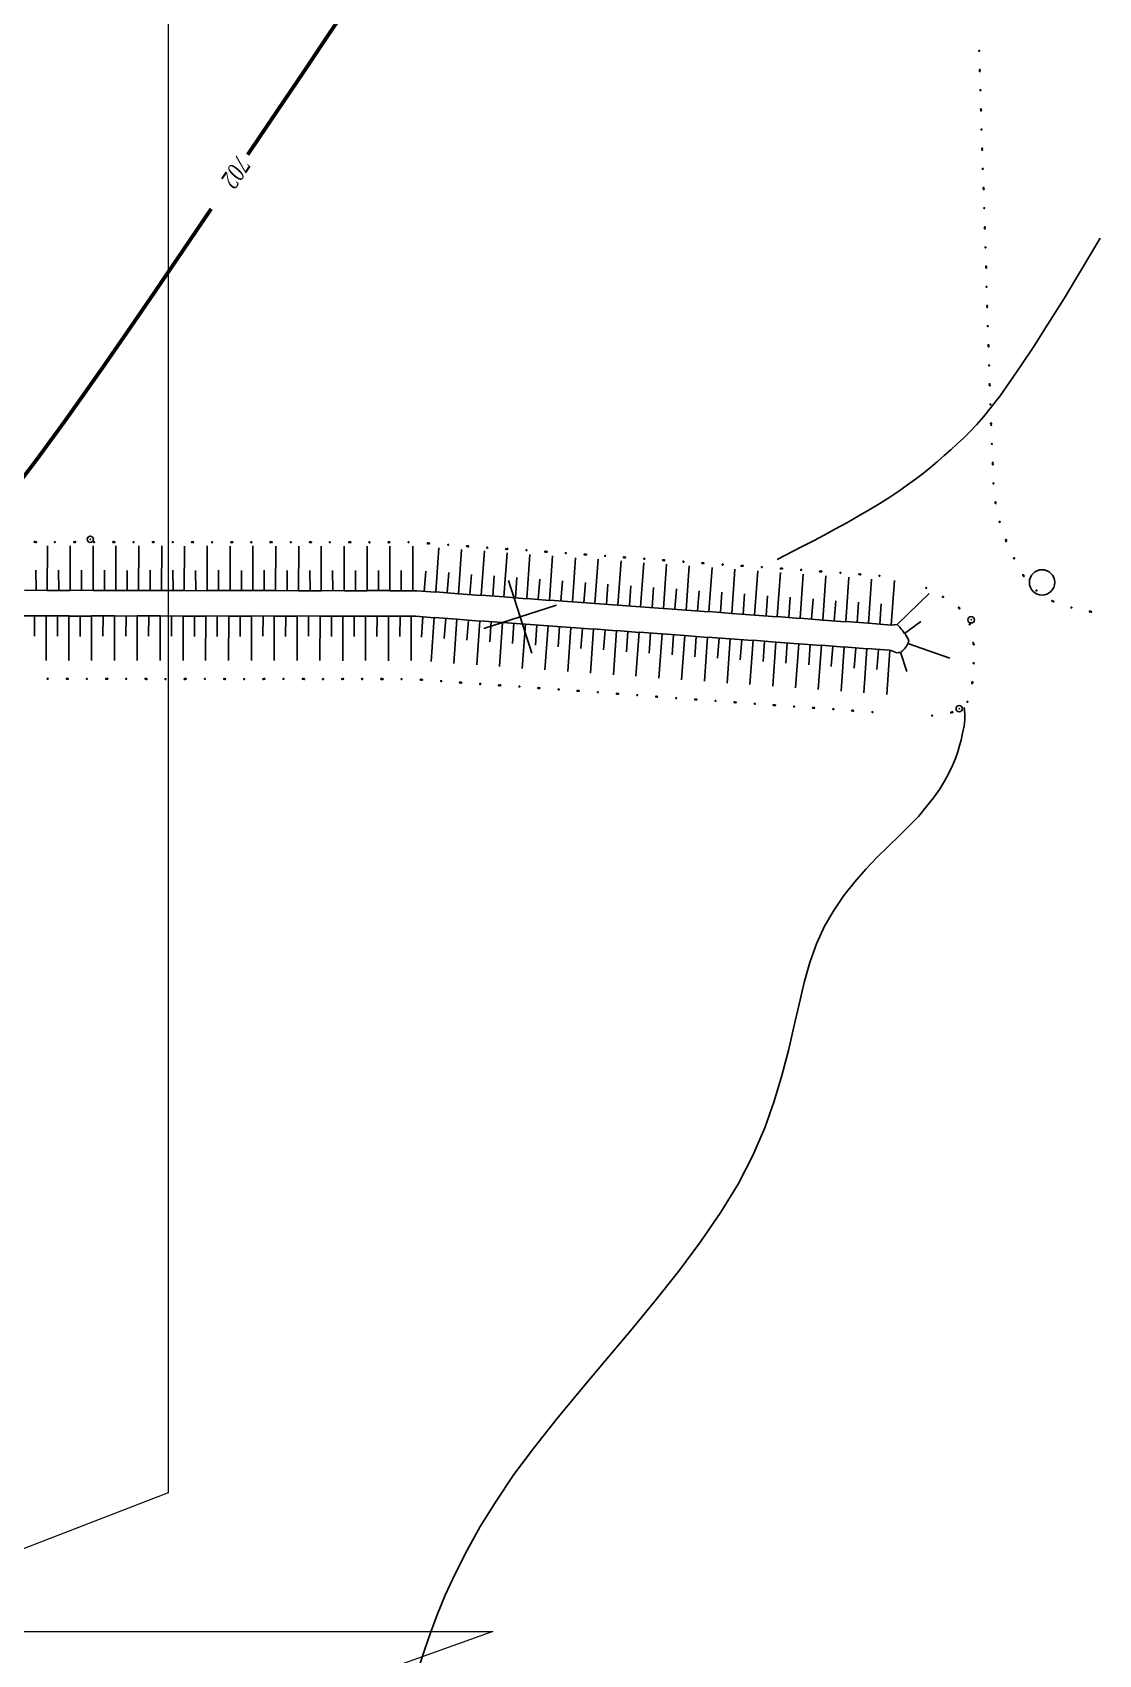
# Model space of a CAD drawing. Header units: millimetres. Extents: x 1353783 to 6492029790, y -7276956 to -512500.
# Drawn here: x 10011559 to 10019964, y -2824991 to -2812207 of the extents above; entities that cross this region are included whole.
import ezdxf

# ---------------------------------------------------------------- set-up
doc = ezdxf.new("R2010")
doc.units = ezdxf.units.MM
doc.linetypes.add('CONTI', pattern=[0])
doc.layers.get('0').update_dxf_attribs({"lineweight": 5})
for name, color, linetype in [('GOR_BUNKNOWN', 212, 'CONTI'), ('GORIZUNKNOWN', 32, 'CONTI'), ('PI_DTUNKNOWN', 250, 'CONTI'), ('SETKR', 7, 'CONTI'), ('SIT_LРЕЛЬЕФ', 7, 'CONTI'), ('ZAPSKРАСТЕНИ', 94, 'CONTI'), ('Заливка', 7, 'Continuous'), ('РЕЛЬЕФ', 7, 'CONTI')]:
    doc.layers.add(name, color=color, linetype=linetype)
doc.styles.add('SHRFT', font='', dxfattribs={"width": 0.75})
doc.styles.get('SHRFT').set_extended_font_data('Times New Roman Cyr', italic=True)

# ---------------------------------------------------------------- blocks, each defined once
blk = doc.blocks.new('BL_333')
at = {"color": 0}
for p, q in [((0, -3), (0, 3)), ((-3, 0), (3, 0))]:
    blk.add_line(p, q, dxfattribs=at)
blk = doc.blocks.new('BL_2004')
at = {"color": 0}
blk.add_circle((0, 0), 1, dxfattribs=at)
blk = doc.blocks.new('оо')
at = {"layer": 'GOR_BUNKNOWN', "color": 9, "true_color": 0xc7c8ca, "const_width": 0.15}
for points in [[(223013.733, -3431688.112), (223015.323, -3431686.862), (223016.843, -3431685.672), (223018.253, -3431684.552), (223019.523, -3431683.562)], [(223005.763, -3431694.322), (223007.093, -3431693.302), (223008.553, -3431692.172), (223010.103, -3431690.962), (223011.713, -3431689.702)], [(222999.563, -3431698.742), (222999.823, -3431698.582), (223000.133, -3431698.382), (223000.513, -3431698.132), (223000.963, -3431697.832), (223001.493, -3431697.462), (223002.123, -3431697.022), (223002.853, -3431696.492), (223003.703, -3431695.872), (223004.663, -3431695.152), (223005.763, -3431694.322)]]:
    blk.add_lwpolyline(points, dxfattribs=at)
at = {"layer": 'GORIZUNKNOWN', "color": 9, "true_color": 0xc7c8ca}
for points in [[(223044.723, -3431701.522), (223043.643, -3431702.462), (223042.643, -3431703.342), (223041.723, -3431704.112), (223040.923, -3431704.782), (223040.213, -3431705.352), (223039.603, -3431705.822), (223039.073, -3431706.222), (223038.603, -3431706.542), (223038.193, -3431706.812), (223037.833, -3431707.032), (223037.493, -3431707.212), (223037.183, -3431707.372), (223036.873, -3431707.512), (223036.573, -3431707.662), (223036.253, -3431707.792), (223035.933, -3431707.932), (223035.603, -3431708.072), (223035.263, -3431708.202), (223034.893, -3431708.332), (223034.523, -3431708.452), (223034.123, -3431708.582), (223033.703, -3431708.702), (223033.253, -3431708.812), (223032.783, -3431708.922), (223032.293, -3431709.032), (223031.783, -3431709.142), (223031.283, -3431709.232), (223030.793, -3431709.332), (223030.313, -3431709.412), (223029.853, -3431709.492), (223029.433, -3431709.562), (223029.063, -3431709.622), (223028.733, -3431709.682)], [(223002.033, -3431746.792), (223002.373, -3431746.312), (223002.783, -3431745.772), (223003.253, -3431745.172), (223003.793, -3431744.532), (223004.423, -3431743.852), (223005.133, -3431743.132), (223005.933, -3431742.382), (223006.833, -3431741.622), (223007.823, -3431740.842), (223008.923, -3431740.062), (223010.103, -3431739.272), (223011.353, -3431738.472), (223012.623, -3431737.672), (223013.923, -3431736.852), (223015.203, -3431736.032), (223016.443, -3431735.202), (223017.633, -3431734.352), (223018.743, -3431733.492), (223019.753, -3431732.622), (223020.633, -3431731.742), (223021.413, -3431730.852), (223022.093, -3431729.962), (223022.693, -3431729.092), (223023.233, -3431728.232), (223023.723, -3431727.412), (223024.193, -3431726.622), (223024.643, -3431725.882), (223025.103, -3431725.192), (223025.573, -3431724.572), (223026.083, -3431724.012), (223026.623, -3431723.532), (223027.183, -3431723.092), (223027.753, -3431722.712), (223028.323, -3431722.372), (223028.883, -3431722.062), (223029.443, -3431721.782), (223029.973, -3431721.522), (223030.473, -3431721.262), (223030.933, -3431721.022), (223031.343, -3431720.762), (223031.723, -3431720.512), (223032.053, -3431720.262), (223032.343, -3431720.012), (223032.603, -3431719.762), (223032.823, -3431719.522), (223033.023, -3431719.292), (223033.193, -3431719.072), (223033.333, -3431718.862), (223033.463, -3431718.672), (223033.563, -3431718.492), (223033.653, -3431718.332), (223033.733, -3431718.192), (223033.793, -3431718.062), (223033.843, -3431717.942), (223033.883, -3431717.832), (223033.913, -3431717.732), (223033.933, -3431717.642), (223033.953, -3431717.562), (223033.963, -3431717.492), (223033.963, -3431717.492)]]:
    blk.add_lwpolyline(points, dxfattribs=at)
at = {"layer": 'PI_DTUNKNOWN', "color": 9, "true_color": 0xc7c8ca}
for centre in [(223003.193, -3431700.642), (223035.283, -3431714.282), (223033.763, -3431717.472)]:
    blk.add_circle(centre, 0.125, dxfattribs=at)
for p in [(223003.193, -3431700.642), (223035.283, -3431714.282), (223033.763, -3431717.472)]:
    blk.add_point(p, dxfattribs=at)
at = {"layer": 'SIT_LРЕЛЬЕФ', "color": 9, "true_color": 0xc7c8ca}
for p, q in [((223001.503, -3431700.372), (223000.963, -3431702.042)), ((223002.363, -3431700.642), (223001.823, -3431702.312)), ((223003.223, -3431700.922), (223002.683, -3431702.592)), ((223000.783, -3431701.142), (223000.543, -3431701.902)), ((223001.633, -3431701.422), (223001.393, -3431702.182)), ((223004.073, -3431701.202), (223003.533, -3431702.872)), ((223004.933, -3431701.472), (223004.393, -3431703.142)), ((223000.113, -3431701.762), (223000.973, -3431702.042)), ((223000.963, -3431702.042), (223001.823, -3431702.322)), ((223002.493, -3431701.692), (223002.253, -3431702.452)), ((223003.353, -3431701.972), (223003.113, -3431702.732)), ((223004.203, -3431702.252), (223003.963, -3431703.012)), ((223005.793, -3431701.752), (223005.253, -3431703.422)), ((223006.643, -3431702.032), (223006.103, -3431703.702)), ((222999.753, -3431702.702), (223000.613, -3431702.982)), ((222999.933, -3431703.602), (223000.183, -3431702.842)), ((223001.823, -3431702.312), (223002.683, -3431702.592)), ((223002.683, -3431702.592), (223003.543, -3431702.872)), ((223003.533, -3431702.872), (223004.393, -3431703.152)), ((223005.063, -3431702.522), (223004.823, -3431703.282)), ((223005.923, -3431702.802), (223005.683, -3431703.562)), ((223007.503, -3431702.302), (223006.963, -3431703.972)), ((223008.363, -3431702.582), (223007.823, -3431704.252)), ((223009.213, -3431702.852), (223008.673, -3431704.522)), ((223000.073, -3431704.652), (223000.613, -3431702.982)), ((223000.613, -3431702.982), (223001.473, -3431703.262)), ((223000.793, -3431703.882), (223001.043, -3431703.122)), ((223000.923, -3431704.932), (223001.463, -3431703.262)), ((223001.463, -3431703.262), (223002.323, -3431703.542)), ((223001.643, -3431704.162), (223001.893, -3431703.402)), ((223001.783, -3431705.202), (223002.323, -3431703.532)), ((223002.323, -3431703.532), (223003.183, -3431703.812)), ((223004.393, -3431703.142), (223005.253, -3431703.422)), ((223005.253, -3431703.422), (223006.113, -3431703.702)), ((223006.773, -3431703.082), (223006.533, -3431703.842)), ((223007.633, -3431703.352), (223007.393, -3431704.112)), ((223010.073, -3431703.132), (223009.533, -3431704.802)), ((223010.933, -3431703.412), (223010.393, -3431705.082)), ((223002.503, -3431704.432), (223002.753, -3431703.672)), ((223002.643, -3431705.482), (223003.183, -3431703.812)), ((223003.183, -3431703.812), (223004.043, -3431704.092)), ((223003.363, -3431704.712), (223003.613, -3431703.952)), ((223003.493, -3431705.752), (223004.033, -3431704.082)), ((223004.033, -3431704.082), (223004.893, -3431704.362)), ((223006.103, -3431703.702), (223006.963, -3431703.982)), ((223006.963, -3431703.972), (223007.823, -3431704.252)), ((223008.493, -3431703.632), (223008.253, -3431704.392)), ((223009.343, -3431703.902), (223009.103, -3431704.662)), ((223010.203, -3431704.182), (223009.963, -3431704.942)), ((223011.783, -3431703.682), (223011.243, -3431705.352)), ((223012.643, -3431703.962), (223012.103, -3431705.632)), ((223004.213, -3431704.982), (223004.463, -3431704.222)), ((223004.353, -3431706.032), (223004.893, -3431704.362)), ((223004.893, -3431704.362), (223005.753, -3431704.642)), ((223005.073, -3431705.262), (223005.323, -3431704.502)), ((223005.213, -3431706.312), (223005.753, -3431704.642)), ((223005.753, -3431704.642), (223006.613, -3431704.922)), ((223005.933, -3431705.542), (223006.183, -3431704.782)), ((223007.823, -3431704.252), (223008.683, -3431704.532)), ((223008.673, -3431704.522), (223009.533, -3431704.802)), ((223009.533, -3431704.802), (223010.393, -3431705.082)), ((223011.063, -3431704.462), (223010.823, -3431705.222)), ((223011.913, -3431704.732), (223011.673, -3431705.492)), ((223013.503, -3431704.232), (223012.963, -3431705.902)), ((223014.353, -3431704.512), (223013.813, -3431706.182)), ((223015.213, -3431704.792), (223014.673, -3431706.462)), ((223006.063, -3431706.582), (223006.603, -3431704.912)), ((223006.603, -3431704.912), (223007.463, -3431705.192)), ((223006.783, -3431705.812), (223007.033, -3431705.052)), ((223006.923, -3431706.862), (223007.463, -3431705.192)), ((223007.463, -3431705.192), (223008.323, -3431705.472)), ((223007.643, -3431706.092), (223007.893, -3431705.332)), ((223007.783, -3431707.132), (223008.323, -3431705.462)), ((223008.323, -3431705.462), (223009.183, -3431705.742)), ((223010.393, -3431705.082), (223011.253, -3431705.362)), ((223011.243, -3431705.352), (223012.103, -3431705.632)), ((223012.773, -3431705.012), (223012.533, -3431705.772)), ((223013.633, -3431705.282), (223013.393, -3431706.042)), ((223016.173, -3431705.162), (223015.523, -3431706.782)), ((223008.503, -3431706.362), (223008.753, -3431705.602)), ((223008.633, -3431707.412), (223009.173, -3431705.742)), ((223009.173, -3431705.742), (223010.033, -3431706.022)), ((223009.353, -3431706.642), (223009.603, -3431705.882)), ((223009.493, -3431707.682), (223010.033, -3431706.012)), ((223010.033, -3431706.012), (223010.893, -3431706.292)), ((223012.103, -3431705.632), (223012.963, -3431705.912)), ((223012.963, -3431705.902), (223013.823, -3431706.182)), ((223014.483, -3431705.562), (223014.243, -3431706.322)), ((223015.403, -3431705.882), (223015.103, -3431706.622)), ((223017.003, -3431705.502), (223016.353, -3431707.122)), ((223017.843, -3431705.832), (223017.193, -3431707.452)), ((223010.213, -3431706.912), (223010.463, -3431706.152)), ((223010.353, -3431707.962), (223010.893, -3431706.292)), ((223010.893, -3431706.292), (223011.753, -3431706.572)), ((223011.073, -3431707.192), (223011.323, -3431706.432)), ((223011.203, -3431708.242), (223011.743, -3431706.572)), ((223011.743, -3431706.572), (223012.603, -3431706.852)), ((223011.923, -3431707.472), (223012.173, -3431706.712)), ((223013.813, -3431706.182), (223014.673, -3431706.462)), ((223014.673, -3431706.462), (223014.823, -3431706.512)), ((223014.823, -3431706.512), (223015.513, -3431706.792)), ((223016.243, -3431706.212), (223015.943, -3431706.952)), ((223017.073, -3431706.552), (223016.773, -3431707.292)), ((223018.673, -3431706.172), (223018.023, -3431707.792)), ((223019.513, -3431706.512), (223018.863, -3431708.132)), ((223012.063, -3431708.512), (223012.603, -3431706.842)), ((223012.603, -3431706.842), (223013.463, -3431707.122)), ((223012.783, -3431707.742), (223013.033, -3431706.982)), ((223012.923, -3431708.792), (223013.463, -3431707.122)), ((223013.463, -3431707.122), (223014.323, -3431707.402)), ((223013.643, -3431708.022), (223013.893, -3431707.262)), ((223015.523, -3431706.782), (223016.353, -3431707.122)), ((223016.353, -3431707.122), (223017.183, -3431707.462)), ((223017.913, -3431706.882), (223017.613, -3431707.622)), ((223018.743, -3431707.222), (223018.443, -3431707.962)), ((223020.343, -3431706.842), (223019.693, -3431708.462)), ((223021.183, -3431707.182), (223020.533, -3431708.802)), ((223013.773, -3431709.062), (223014.313, -3431707.392)), ((223014.313, -3431707.392), (223014.483, -3431707.452)), ((223014.443, -3431708.302), (223014.743, -3431707.562)), ((223014.483, -3431707.452), (223015.153, -3431707.732)), ((223014.513, -3431709.342), (223015.163, -3431707.722)), ((223015.163, -3431707.722), (223015.993, -3431708.062)), ((223015.283, -3431708.632), (223015.583, -3431707.892)), ((223017.193, -3431707.452), (223018.023, -3431707.792)), ((223018.023, -3431707.792), (223018.853, -3431708.132)), ((223019.583, -3431707.562), (223019.283, -3431708.302)), ((223020.413, -3431707.892), (223020.113, -3431708.632)), ((223022.013, -3431707.512), (223021.363, -3431709.132)), ((223022.853, -3431707.852), (223022.203, -3431709.472)), ((223015.343, -3431709.682), (223015.993, -3431708.062)), ((223015.993, -3431708.062), (223016.823, -3431708.402)), ((223016.113, -3431708.972), (223016.413, -3431708.232)), ((223016.183, -3431710.012), (223016.833, -3431708.392)), ((223016.833, -3431708.392), (223017.663, -3431708.732)), ((223016.953, -3431709.302), (223017.253, -3431708.562)), ((223018.863, -3431708.132), (223019.693, -3431708.472)), ((223019.693, -3431708.462), (223020.523, -3431708.802)), ((223021.253, -3431708.232), (223020.953, -3431708.972)), ((223022.083, -3431708.562), (223021.783, -3431709.302)), ((223023.683, -3431708.192), (223023.033, -3431709.812)), ((223024.523, -3431708.522), (223023.873, -3431710.142)), ((223017.013, -3431710.352), (223017.663, -3431708.732)), ((223017.663, -3431708.732), (223018.493, -3431709.072)), ((223017.783, -3431709.642), (223018.083, -3431708.902)), ((223017.853, -3431710.692), (223018.503, -3431709.072)), ((223018.503, -3431709.072), (223019.333, -3431709.412)), ((223018.623, -3431709.982), (223018.923, -3431709.242)), ((223020.533, -3431708.802), (223021.363, -3431709.142)), ((223021.363, -3431709.132), (223022.193, -3431709.472)), ((223022.923, -3431708.902), (223022.623, -3431709.642)), ((223023.753, -3431709.242), (223023.453, -3431709.982)), ((223025.353, -3431708.862), (223024.703, -3431710.482)), ((223026.193, -3431709.192), (223025.543, -3431710.812)), ((223018.683, -3431711.022), (223019.333, -3431709.402)), ((223019.333, -3431709.402), (223020.163, -3431709.742)), ((223019.453, -3431710.312), (223019.753, -3431709.572)), ((223019.523, -3431711.362), (223020.173, -3431709.742)), ((223020.173, -3431709.742), (223021.003, -3431710.082)), ((223020.293, -3431710.652), (223020.593, -3431709.912)), ((223022.203, -3431709.472), (223023.033, -3431709.812)), ((223023.033, -3431709.812), (223023.863, -3431710.152)), ((223024.593, -3431709.572), (223024.293, -3431710.312)), ((223025.423, -3431709.912), (223025.123, -3431710.652)), ((223027.023, -3431709.532), (223026.373, -3431711.152)), ((223027.863, -3431709.872), (223027.213, -3431711.492)), ((223020.353, -3431711.692), (223021.003, -3431710.072)), ((223021.003, -3431710.072), (223021.833, -3431710.412)), ((223021.123, -3431710.982), (223021.423, -3431710.242)), ((223021.193, -3431712.032), (223021.843, -3431710.412)), ((223021.843, -3431710.412), (223022.673, -3431710.752)), ((223021.963, -3431711.322), (223022.263, -3431710.582)), ((223023.873, -3431710.142), (223024.703, -3431710.482)), ((223024.703, -3431710.482), (223025.533, -3431710.822)), ((223026.263, -3431710.242), (223025.963, -3431710.982)), ((223027.093, -3431710.582), (223026.793, -3431711.322)), ((223028.693, -3431710.202), (223028.043, -3431711.822)), ((223029.533, -3431710.542), (223028.883, -3431712.162)), ((223022.023, -3431712.362), (223022.673, -3431710.742)), ((223022.673, -3431710.742), (223023.503, -3431711.082)), ((223022.793, -3431711.652), (223023.093, -3431710.912)), ((223022.863, -3431712.702), (223023.513, -3431711.082)), ((223023.513, -3431711.082), (223024.343, -3431711.422)), ((223025.543, -3431710.812), (223026.373, -3431711.152)), ((223026.373, -3431711.152), (223027.203, -3431711.492)), ((223027.933, -3431710.922), (223027.633, -3431711.662)), ((223030.363, -3431710.882), (223029.713, -3431712.502)), ((223031.203, -3431711.212), (223030.553, -3431712.832)), ((223023.633, -3431711.992), (223023.933, -3431711.252)), ((223023.693, -3431713.042), (223024.343, -3431711.422)), ((223024.343, -3431711.422), (223025.173, -3431711.762)), ((223024.463, -3431712.332), (223024.763, -3431711.592)), ((223024.533, -3431713.372), (223025.183, -3431711.752)), ((223025.183, -3431711.752), (223026.013, -3431712.092)), ((223027.213, -3431711.492), (223028.043, -3431711.832)), ((223028.043, -3431711.822), (223028.873, -3431712.162)), ((223028.763, -3431711.252), (223028.463, -3431711.992)), ((223029.603, -3431711.592), (223029.303, -3431712.332)), ((223032.033, -3431711.552), (223031.383, -3431713.172)), ((223025.303, -3431712.662), (223025.603, -3431711.922)), ((223025.363, -3431713.712), (223026.013, -3431712.092)), ((223026.013, -3431712.092), (223026.843, -3431712.432)), ((223026.133, -3431713.002), (223026.433, -3431712.262)), ((223026.203, -3431714.042), (223026.853, -3431712.422)), ((223026.853, -3431712.422), (223027.683, -3431712.762)), ((223028.883, -3431712.162), (223029.713, -3431712.502)), ((223030.433, -3431711.932), (223030.133, -3431712.672)), ((223031.273, -3431712.262), (223030.973, -3431713.002)), ((223032.873, -3431711.882), (223032.219, -3431713.514)), ((223026.973, -3431713.332), (223027.273, -3431712.592)), ((223027.033, -3431714.382), (223027.683, -3431712.762)), ((223027.683, -3431712.762), (223028.513, -3431713.102)), ((223027.803, -3431713.672), (223028.103, -3431712.932)), ((223027.873, -3431714.722), (223028.523, -3431713.102)), ((223028.523, -3431713.102), (223029.353, -3431713.442)), ((223029.713, -3431712.502), (223030.543, -3431712.842)), ((223030.553, -3431712.832), (223031.383, -3431713.172)), ((223032.103, -3431712.602), (223031.803, -3431713.342)), ((223034.023, -3431712.792), (223032.453, -3431713.572)), ((223028.643, -3431714.012), (223028.943, -3431713.272)), ((223028.703, -3431715.052), (223029.353, -3431713.432)), ((223029.353, -3431713.432), (223030.183, -3431713.772)), ((223029.473, -3431714.342), (223029.773, -3431713.602)), ((223029.543, -3431715.392), (223030.193, -3431713.772)), ((223030.193, -3431713.772), (223031.023, -3431714.112)), ((223031.383, -3431713.172), (223032.213, -3431713.512)), ((223032.219, -3431713.514), (223032.453, -3431713.572)), ((223032.453, -3431713.572), (223032.463, -3431713.592)), ((223032.463, -3431713.592), (223032.483, -3431713.632)), ((223032.483, -3431713.632), (223032.513, -3431713.702)), ((223032.513, -3431713.702), (223032.543, -3431713.782)), ((223033.373, -3431713.732), (223032.613, -3431713.992)), ((223030.313, -3431714.682), (223030.613, -3431713.942)), ((223030.373, -3431715.722), (223031.023, -3431714.102)), ((223031.023, -3431714.102), (223031.853, -3431714.442)), ((223031.143, -3431715.012), (223031.443, -3431714.272)), ((223032.543, -3431713.782), (223032.583, -3431713.872)), ((223032.623, -3431714.412), (223032.573, -3431714.452)), ((223032.583, -3431713.872), (223032.613, -3431713.972)), ((223032.613, -3431713.972), (223032.643, -3431714.062)), ((223032.653, -3431714.372), (223032.623, -3431714.412)), ((223034.023, -3431715.462), (223032.623, -3431714.412)), ((223032.643, -3431714.062), (223032.663, -3431714.152)), ((223032.683, -3431714.322), (223032.663, -3431714.372)), ((223032.673, -3431714.152), (223032.683, -3431714.222)), ((223032.693, -3431714.282), (223032.673, -3431714.322)), ((223032.683, -3431714.222), (223032.693, -3431714.282)), ((223031.213, -3431716.062), (223031.863, -3431714.442)), ((223032.093, -3431714.622), (223031.873, -3431714.447)), ((223032.153, -3431714.632), (223032.093, -3431714.622)), ((223032.203, -3431714.642), (223032.153, -3431714.632)), ((223032.253, -3431714.642), (223032.203, -3431714.642)), ((223032.243, -3431715.442), (223032.243, -3431714.642)), ((223032.293, -3431714.632), (223032.253, -3431714.642)), ((223032.333, -3431714.612), (223032.293, -3431714.632)), ((223032.383, -3431714.592), (223032.333, -3431714.612)), ((223032.433, -3431714.562), (223032.383, -3431714.592)), ((223032.483, -3431714.532), (223032.433, -3431714.562)), ((223032.533, -3431714.492), (223032.483, -3431714.532)), ((223032.573, -3431714.452), (223032.533, -3431714.492))]:
    blk.add_line(p, q, dxfattribs=at)
for centre in [(223042.443, -3431693.032), (223042.223, -3431693.802), (223042.233, -3431693.752), (223042.013, -3431694.522), (223041.803, -3431695.242), (223041.793, -3431695.292), (223041.583, -3431696.012), (223041.363, -3431696.782), (223041.373, -3431696.732), (223041.153, -3431697.502), (223040.943, -3431698.272), (223040.953, -3431698.222), (223040.733, -3431698.992), (223040.533, -3431699.712), (223001.073, -3431700.072), (223001.123, -3431700.092), (223001.833, -3431700.322), (223040.513, -3431699.762), (223002.553, -3431700.552), (223002.593, -3431700.562), (223003.303, -3431700.792), (223040.303, -3431700.482), (223004.023, -3431701.022), (223004.073, -3431701.042), (223004.783, -3431701.272), (223005.503, -3431701.502), (223005.543, -3431701.512), (223040.093, -3431701.252), (223040.103, -3431701.202), (223006.253, -3431701.742), (223006.973, -3431701.972), (223007.023, -3431701.992), (223007.733, -3431702.222), (223039.873, -3431701.972), (223008.453, -3431702.452), (223008.493, -3431702.462), (223009.203, -3431702.692), (223009.923, -3431702.922), (223039.653, -3431702.742), (223039.673, -3431702.692), (223009.973, -3431702.942), (223010.683, -3431703.172), (223011.403, -3431703.402), (223011.443, -3431703.412), (223039.443, -3431703.462), (223012.153, -3431703.642), (223012.873, -3431703.872), (223012.923, -3431703.892), (223013.633, -3431704.122), (223039.243, -3431704.182), (223014.353, -3431704.352), (223014.393, -3431704.362), (223015.103, -3431704.592), (223039.233, -3431704.232), (222999.913, -3431705.362), (223015.813, -3431704.862), (223015.863, -3431704.882), (223016.563, -3431705.162), (223017.253, -3431705.442), (223017.293, -3431705.462), (223039.023, -3431704.952), (223000.633, -3431705.592), (223000.673, -3431705.612), (223001.383, -3431705.842), (223002.103, -3431706.072), (223002.153, -3431706.082), (223017.993, -3431705.742), (223018.683, -3431706.022), (223018.733, -3431706.032), (223038.803, -3431705.712), (223038.813, -3431705.662), (223002.863, -3431706.312), (223003.583, -3431706.542), (223003.623, -3431706.562), (223019.433, -3431706.312), (223020.123, -3431706.592), (223020.173, -3431706.612), (223038.603, -3431706.432), (223004.333, -3431706.792), (223005.053, -3431707.022), (223005.103, -3431707.032), (223005.813, -3431707.262), (223020.873, -3431706.892), (223021.563, -3431707.172), (223021.613, -3431707.192), (223038.383, -3431707.212), (223038.393, -3431707.152), (223006.533, -3431707.492), (223006.573, -3431707.512), (223007.283, -3431707.742), (223008.003, -3431707.972), (223008.053, -3431707.982), (223022.313, -3431707.472), (223023.003, -3431707.752), (223023.053, -3431707.772), (223038.183, -3431707.932), (223008.763, -3431708.212), (223009.483, -3431708.442), (223009.533, -3431708.462), (223023.753, -3431708.052), (223024.443, -3431708.332), (223024.483, -3431708.352), (223025.183, -3431708.632), (223037.983, -3431708.652), (223010.243, -3431708.692), (223010.963, -3431708.922), (223011.003, -3431708.932), (223011.713, -3431709.162), (223025.873, -3431708.912), (223025.923, -3431708.932), (223026.623, -3431709.212), (223037.963, -3431708.712), (223012.433, -3431709.392), (223012.483, -3431709.412), (223013.193, -3431709.642), (223013.903, -3431709.892), (223013.953, -3431709.912), (223027.313, -3431709.492), (223027.363, -3431709.502), (223028.063, -3431709.782), (223037.763, -3431709.432), (223014.653, -3431710.192), (223015.343, -3431710.472), (223015.383, -3431710.492), (223028.753, -3431710.062), (223028.803, -3431710.082), (223029.503, -3431710.362), (223037.603, -3431710.202), (223037.613, -3431710.162), (223016.083, -3431710.772), (223016.773, -3431711.052), (223016.823, -3431711.062), (223030.193, -3431710.642), (223030.243, -3431710.662), (223030.943, -3431710.942), (223031.633, -3431711.222), (223031.673, -3431711.242), (223037.533, -3431710.952), (223017.523, -3431711.342), (223018.213, -3431711.622), (223018.263, -3431711.642), (223032.373, -3431711.522), (223037.543, -3431711.752), (223037.553, -3431711.702), (223018.963, -3431711.922), (223019.653, -3431712.202), (223019.703, -3431712.222), (223020.403, -3431712.502), (223037.633, -3431712.492), (223021.093, -3431712.782), (223021.143, -3431712.802), (223021.843, -3431713.082), (223033.983, -3431712.542), (223034.503, -3431713.082), (223022.533, -3431713.362), (223022.573, -3431713.382), (223023.273, -3431713.662), (223034.963, -3431713.672), (223034.983, -3431713.712), (223037.773, -3431713.232), (223037.783, -3431713.272), (223023.963, -3431713.942), (223024.013, -3431713.962), (223024.713, -3431714.242), (223035.173, -3431714.432), (223038.083, -3431713.972), (223025.403, -3431714.522), (223025.453, -3431714.542), (223026.153, -3431714.822), (223038.553, -3431714.552), (223038.593, -3431714.582), (223039.193, -3431715.032), (223026.843, -3431715.102), (223026.893, -3431715.122), (223027.593, -3431715.402), (223028.283, -3431715.682), (223028.333, -3431715.692), (223035.083, -3431715.172), (223035.083, -3431715.232), (223039.843, -3431715.402), (223039.883, -3431715.432), (223029.033, -3431715.972), (223029.723, -3431716.252), (223029.763, -3431716.272), (223034.853, -3431715.942), (223030.463, -3431716.552), (223034.553, -3431716.672), (223034.573, -3431716.642), (223032.663, -3431717.402), (223033.413, -3431717.522), (223033.463, -3431717.522), (223034.153, -3431717.312)]:
    blk.add_circle(centre, 0.02, dxfattribs=at)
at = {"layer": 'SETKR', "color": 9, "true_color": 0xc7c8ca, "xscale": 0.5000000000000001, "yscale": 0.5000000000000001, "zscale": 0.5000000000000001}
blk.add_blockref('BL_333', (223018.393, -3431708.732), dxfattribs=at)
at = {"layer": 'ZAPSKРАСТЕНИ', "color": 9, "true_color": 0xc7c8ca, "xscale": 0.5000000000000001, "yscale": 0.5000000000000001, "zscale": 0.5000000000000001}
blk.add_blockref('BL_2004', (223038.393, -3431713.732), dxfattribs=at)
at = {"layer": 'GOR_BUNKNOWN', "color": 9, "true_color": 0xc7c8ca, "style": 'SHRFT', "width": 0.75}
blk.add_text('702', height=0.7125, rotation=218.16715, dxfattribs=at).set_placement((223013.343, -3431687.972))

msp = doc.modelspace()

# ---------------------------------------------------------------- linework, layer by layer
at = {"layer": 'Заливка', "color": 18, "lineweight": 13, "ltscale": 100}
msp.add_lwpolyline([(10012629, -2783696), (10012629, -2823716), (10009800, -2824810), (10015189, -2824810), (10012506, -2825771), (10012506, -2860929)], dxfattribs=at)

# ---------------------------------------------------------------- block references
at = {"layer": 'РЕЛЬЕФ', "color": 240, "lineweight": 30, "true_color": 0xed1f24, "xscale": 200.0000000000001, "yscale": 200.0000000000001, "zscale": 200.0000000000001, "rotation": 17.80578495452471}
msp.add_blockref('оо', (-242329121, 637008728), dxfattribs=at)

doc.saveas('drawing.dxf')
